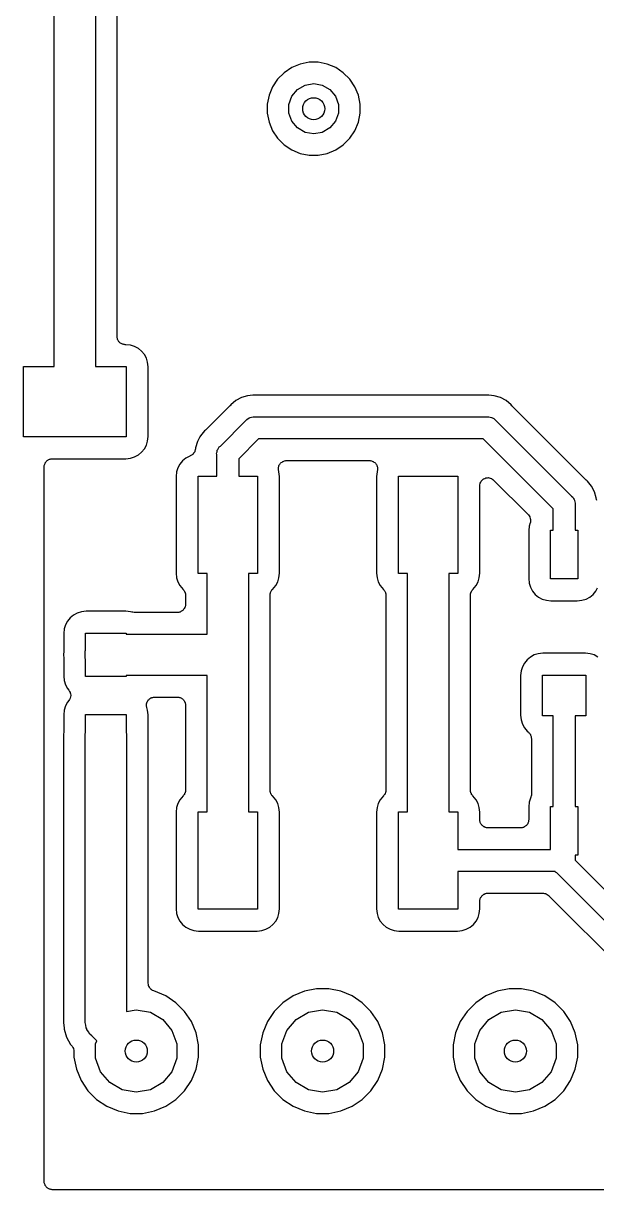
# Model space of a CAD drawing. Extents: x 91 to 190.2, y -113.9 to -59.9.
# Drawn here: x 91 to 101.59, y -113.13 to -91.59 of the extents above; entities that cross this region are included whole.
import ezdxf

# ---------------------------------------------------------------- set-up
doc = ezdxf.new("R2010")
doc.units = 0
doc.header["$MEASUREMENT"] = 0
doc.layers.add('BLACK', color=7, linetype='CONTINUOUS')

msp = doc.modelspace()

# ---------------------------------------------------------------- linework, layer by layer
at = {"layer": 'BLACK', "linetype": 'CONTINUOUS'}
for p, q in [((91.574, -97.925), (91.574, -85.575)), ((92.336, -85.575), (92.336, -97.925)), ((92.736, -97.3723), (92.736, -86.1277)), ((95.9602, -92.4041), (95.8198, -92.4979)), ((96.1162, -92.3395), (95.9602, -92.4041)), ((96.2818, -92.3066), (96.1162, -92.3395)), ((96.4507, -92.3066), (96.2818, -92.3066)), ((96.6163, -92.3395), (96.4507, -92.3066)), ((96.7723, -92.4041), (96.6163, -92.3395)), ((96.9127, -92.4979), (96.7723, -92.4041)), ((95.7004, -92.6173), (95.6066, -92.7577)), ((95.8198, -92.4979), (95.7004, -92.6173)), ((97.0321, -92.6173), (96.9127, -92.4979)), ((97.1259, -92.7577), (97.0321, -92.6173)), ((95.6066, -92.7577), (95.542, -92.9137)), ((95.9642, -92.9316), (96.0678, -92.8081)), ((96.0678, -92.8081), (96.2075, -92.7275)), ((96.2075, -92.7275), (96.3662, -92.6995)), ((96.3662, -92.6995), (96.525, -92.7275)), ((96.525, -92.7275), (96.6647, -92.8081)), ((96.6647, -92.8081), (96.7683, -92.9316)), ((97.1905, -92.9137), (97.1259, -92.7577)), ((95.542, -92.9137), (95.509, -93.0793)), ((95.909, -93.0831), (95.9642, -92.9316)), ((96.7683, -92.9316), (96.8234, -93.0831)), ((97.2234, -93.0793), (97.1905, -92.9137)), ((95.509, -93.0793), (95.509, -93.2482)), ((95.509, -93.2482), (95.542, -93.4138)), ((95.909, -93.2444), (95.909, -93.0831)), ((95.9642, -93.3959), (95.909, -93.2444)), ((96.8234, -93.2444), (96.7683, -93.3959)), ((96.8234, -93.0831), (96.8234, -93.2444)), ((97.1905, -93.4138), (97.2234, -93.2482)), ((97.2234, -93.2482), (97.2234, -93.0793)), ((95.542, -93.4138), (95.6066, -93.5698)), ((96.0678, -93.5194), (95.9642, -93.3959)), ((96.7683, -93.3959), (96.6647, -93.5194)), ((97.1259, -93.5698), (97.1905, -93.4138)), ((95.6066, -93.5698), (95.7004, -93.7102)), ((95.7004, -93.7102), (95.8198, -93.8296)), ((96.2075, -93.6), (96.0678, -93.5194)), ((96.3662, -93.628), (96.2075, -93.6)), ((96.525, -93.6), (96.3662, -93.628)), ((96.6647, -93.5194), (96.525, -93.6)), ((96.9127, -93.8296), (97.0321, -93.7102)), ((97.0321, -93.7102), (97.1259, -93.5698)), ((95.8198, -93.8296), (95.9602, -93.9234)), ((95.9602, -93.9234), (96.1162, -93.988)), ((96.6163, -93.988), (96.7723, -93.9234)), ((96.7723, -93.9234), (96.9127, -93.8296)), ((96.1162, -93.988), (96.2818, -94.021)), ((96.2818, -94.021), (96.4507, -94.021)), ((96.4507, -94.021), (96.6163, -93.988)), ((92.7383, -97.3853), (92.736, -97.3723)), ((92.7383, -97.3984), (92.7383, -97.3853)), ((92.7428, -97.4107), (92.7383, -97.3984)), ((92.745, -97.4236), (92.7428, -97.4107)), ((92.7516, -97.435), (92.745, -97.4236)), ((92.7561, -97.4473), (92.7516, -97.435)), ((92.7645, -97.4574), (92.7561, -97.4473)), ((92.7711, -97.4688), (92.7645, -97.4574)), ((92.7811, -97.4772), (92.7711, -97.4688)), ((92.7896, -97.4872), (92.7811, -97.4772)), ((92.8009, -97.4938), (92.7896, -97.4872)), ((92.811, -97.5022), (92.8009, -97.4938)), ((92.8233, -97.5067), (92.811, -97.5022)), ((92.8347, -97.5133), (92.8233, -97.5067)), ((92.8476, -97.5156), (92.8347, -97.5133)), ((92.86, -97.5201), (92.8476, -97.5156)), ((92.8731, -97.5201), (92.86, -97.5201)), ((92.886, -97.5223), (92.8731, -97.5201)), ((92.8976, -97.5223), (92.886, -97.5223)), ((92.9834, -97.5308), (92.8976, -97.5223)), ((93.0588, -97.5537), (92.9834, -97.5308)), ((93.1283, -97.5908), (93.0588, -97.5537)), ((93.1892, -97.6408), (93.1283, -97.5908)), ((93.2392, -97.7017), (93.1892, -97.6408)), ((93.2763, -97.7712), (93.2392, -97.7017)), ((93.2992, -97.8466), (93.2763, -97.7712)), ((91.005, -99.225), (91.005, -97.925)), ((91.005, -97.925), (91.574, -97.925)), ((92.336, -97.925), (92.905, -97.925)), ((92.905, -97.925), (92.905, -99.225)), ((93.3077, -97.9324), (93.2992, -97.8466)), ((93.3077, -99.2176), (93.3077, -97.9324)), ((95.2636, -98.4539), (95.2413, -98.4561)), ((95.2859, -98.4561), (95.2636, -98.4539)), ((99.58, -98.4539), (99.5577, -98.4561)), ((99.6023, -98.4561), (99.58, -98.4539)), ((94.8109, -98.6596), (94.3796, -99.0909)), ((94.8152, -98.6536), (94.8109, -98.6596)), ((94.8208, -98.6487), (94.8152, -98.6536)), ((94.835, -98.6314), (94.8208, -98.6487)), ((94.9269, -98.556), (94.835, -98.6314)), ((95.0316, -98.5), (94.9269, -98.556)), ((95.1453, -98.4655), (95.0316, -98.5)), ((95.2413, -98.4561), (95.1453, -98.4655)), ((95.2933, -98.4555), (95.2859, -98.4561)), ((95.3006, -98.4568), (95.2933, -98.4555)), ((99.543, -98.4568), (95.3006, -98.4568)), ((99.5503, -98.4555), (99.543, -98.4568)), ((99.5577, -98.4561), (99.5503, -98.4555)), ((99.6983, -98.4655), (99.6023, -98.4561)), ((99.812, -98.5), (99.6983, -98.4655)), ((99.9167, -98.556), (99.812, -98.5)), ((100.009, -98.6314), (99.9167, -98.556)), ((100.023, -98.6487), (100.009, -98.6314)), ((100.028, -98.6536), (100.023, -98.6487)), ((100.033, -98.6596), (100.028, -98.6536)), ((101.39, -100.017), (100.033, -98.6596)), ((95.1543, -98.8885), (95.1764, -98.873)), ((95.1764, -98.873), (95.1852, -98.8706)), ((95.1852, -98.8706), (95.193, -98.8661)), ((95.193, -98.8661), (95.2196, -98.8614)), ((95.2196, -98.8614), (95.2456, -98.8545)), ((95.2456, -98.8545), (95.2725, -98.8568)), ((95.2725, -98.8568), (99.5711, -98.8568)), ((99.5711, -98.8568), (99.598, -98.8545)), ((99.598, -98.8545), (99.624, -98.8614)), ((99.624, -98.8614), (99.6506, -98.8661)), ((99.6506, -98.8661), (99.6584, -98.8706)), ((99.6584, -98.8706), (99.6672, -98.873)), ((99.6672, -98.873), (99.6893, -98.8885)), ((94.3736, -99.0952), (94.3687, -99.1008)), ((94.3796, -99.0909), (94.3736, -99.0952)), ((94.6426, -99.3936), (95.1136, -98.9226)), ((95.1136, -98.9226), (95.131, -98.9019)), ((95.131, -98.9019), (95.1543, -98.8885)), ((99.6893, -98.8885), (99.7126, -98.9019)), ((99.7126, -98.9019), (99.73, -98.9226)), ((99.73, -98.9226), (101.127, -100.32)), ((92.905, -99.225), (91.005, -99.225)), ((93.2763, -99.3788), (93.2992, -99.3034)), ((93.2992, -99.3034), (93.3077, -99.2176)), ((94.22, -99.3117), (94.1855, -99.4253)), ((94.2661, -99.2254), (94.22, -99.3117)), ((94.276, -99.2069), (94.2661, -99.2254)), ((94.3514, -99.115), (94.276, -99.2069)), ((94.3687, -99.1008), (94.3514, -99.115)), ((95.3478, -99.2632), (94.9832, -99.6278)), ((99.4958, -99.2632), (95.3478, -99.2632)), ((100.787, -100.554), (99.4958, -99.2632)), ((93.1283, -99.5592), (93.1892, -99.5092)), ((93.1892, -99.5092), (93.2392, -99.4483)), ((93.2392, -99.4483), (93.2763, -99.3788)), ((94.1483, -99.5287), (94.1388, -99.542)), ((94.1595, -99.5167), (94.1483, -99.5287)), ((94.1634, -99.5076), (94.1595, -99.5167)), ((94.1691, -99.4996), (94.1634, -99.5076)), ((94.1735, -99.4839), (94.1691, -99.4996)), ((94.18, -99.4688), (94.1735, -99.4839)), ((94.1805, -99.459), (94.18, -99.4688)), ((94.1832, -99.4494), (94.1805, -99.459)), ((94.1855, -99.4253), (94.1832, -99.4494)), ((94.5745, -99.5256), (94.5814, -99.4996)), ((94.5768, -99.5525), (94.5745, -99.5256)), ((94.5814, -99.4996), (94.5861, -99.473)), ((94.5861, -99.473), (94.5906, -99.4652)), ((94.5906, -99.4652), (94.593, -99.4564)), ((94.593, -99.4564), (94.6085, -99.4343)), ((94.6085, -99.4343), (94.6219, -99.411)), ((94.6219, -99.411), (94.6426, -99.3936)), ((91.3923, -99.7516), (91.3968, -99.7393)), ((91.3968, -99.7393), (91.399, -99.7264)), ((91.399, -99.7264), (91.4056, -99.715)), ((91.4056, -99.715), (91.4101, -99.7027)), ((91.4101, -99.7027), (91.4185, -99.6926)), ((91.4185, -99.6926), (91.4251, -99.6812)), ((91.4251, -99.6812), (91.4351, -99.6728)), ((91.4351, -99.6728), (91.4436, -99.6628)), ((91.4436, -99.6628), (91.4549, -99.6562)), ((91.4549, -99.6562), (91.465, -99.6478)), ((91.465, -99.6478), (91.4773, -99.6433)), ((91.4773, -99.6433), (91.4887, -99.6367)), ((91.4887, -99.6367), (91.5016, -99.6344)), ((91.5016, -99.6344), (91.514, -99.6299)), ((91.514, -99.6299), (91.5271, -99.6299)), ((91.5271, -99.6299), (91.54, -99.6277)), ((91.54, -99.6277), (92.8976, -99.6277)), ((92.8976, -99.6277), (92.9834, -99.6192)), ((92.9834, -99.6192), (93.0588, -99.5963)), ((93.0588, -99.5963), (93.1283, -99.5592)), ((93.8958, -99.7267), (93.8587, -99.7962)), ((93.9458, -99.6658), (93.8958, -99.7267)), ((94.0067, -99.6158), (93.9458, -99.6658)), ((94.0762, -99.5787), (94.0067, -99.6158)), ((94.0774, -99.5783), (94.0762, -99.5787)), ((94.0862, -99.5738), (94.0774, -99.5783)), ((94.0958, -99.5714), (94.0862, -99.5738)), ((94.1093, -99.5621), (94.0958, -99.5714)), ((94.1239, -99.5547), (94.1093, -99.5621)), ((94.1306, -99.5475), (94.1239, -99.5547)), ((94.1388, -99.542), (94.1306, -99.5475)), ((94.5768, -99.95), (94.5768, -99.5525)), ((94.9832, -99.6278), (94.9832, -99.95)), ((95.7253, -99.7543), (95.7303, -99.7467)), ((95.7303, -99.7467), (95.7333, -99.7382)), ((95.7333, -99.7382), (95.7444, -99.725)), ((95.7444, -99.725), (95.7538, -99.7107)), ((95.7538, -99.7107), (95.761, -99.7052)), ((95.761, -99.7052), (95.7668, -99.6983)), ((95.7668, -99.6983), (95.7817, -99.6897)), ((95.7817, -99.6897), (95.7954, -99.6794)), ((95.7954, -99.6794), (95.8041, -99.6768)), ((95.8041, -99.6768), (95.8119, -99.6722)), ((95.8119, -99.6722), (95.8289, -99.6693)), ((95.8289, -99.6693), (95.8453, -99.6643)), ((95.8453, -99.6643), (95.8543, -99.6648)), ((95.8543, -99.6648), (95.8633, -99.6632)), ((95.8633, -99.6632), (97.3967, -99.6632)), ((97.3967, -99.6632), (97.4057, -99.6648)), ((97.4057, -99.6648), (97.4147, -99.6643)), ((97.4147, -99.6643), (97.4311, -99.6693)), ((97.4311, -99.6693), (97.4481, -99.6722)), ((97.4481, -99.6722), (97.4559, -99.6768)), ((97.4559, -99.6768), (97.4646, -99.6794)), ((97.4646, -99.6794), (97.4783, -99.6897)), ((97.4783, -99.6897), (97.4932, -99.6983)), ((97.4932, -99.6983), (97.499, -99.7052)), ((97.499, -99.7052), (97.5062, -99.7107)), ((97.5062, -99.7107), (97.5156, -99.725)), ((97.5156, -99.725), (97.5267, -99.7382)), ((97.5267, -99.7382), (97.5297, -99.7467)), ((97.5297, -99.7467), (97.5347, -99.7543)), ((91.39, -99.7777), (91.3923, -99.7647)), ((91.39, -112.98), (91.39, -99.7777)), ((91.3923, -99.7647), (91.3923, -99.7516)), ((93.8358, -99.8716), (93.8273, -99.9574)), ((93.8273, -99.9574), (93.8273, -101.743)), ((93.8587, -99.7962), (93.8358, -99.8716)), ((94.23, -101.75), (94.23, -99.95)), ((94.23, -99.95), (94.5768, -99.95)), ((94.9832, -99.95), (95.33, -99.95)), ((95.33, -99.95), (95.33, -101.75)), ((95.7135, -99.805), (95.7155, -99.7962)), ((95.7155, -99.8221), (95.7135, -99.805)), ((95.7155, -99.7872), (95.7214, -99.771)), ((95.7155, -99.7962), (95.7155, -99.7872)), ((95.7155, -99.8392), (95.7155, -99.8221)), ((95.7186, -99.8478), (95.7155, -99.8392)), ((95.7197, -99.8567), (95.7186, -99.8478)), ((95.7242, -99.8716), (95.7197, -99.8567)), ((95.7214, -99.771), (95.7253, -99.7543)), ((95.7327, -99.9574), (95.7242, -99.8716)), ((95.7327, -101.743), (95.7327, -99.9574)), ((97.5358, -99.8716), (97.5273, -99.9574)), ((97.5273, -99.9574), (97.5273, -101.743)), ((97.5347, -99.7543), (97.5386, -99.771)), ((97.5403, -99.8567), (97.5358, -99.8716)), ((97.5386, -99.771), (97.5445, -99.7872)), ((97.5414, -99.8478), (97.5403, -99.8567)), ((97.5445, -99.8392), (97.5414, -99.8478)), ((97.5445, -99.7872), (97.5445, -99.7962)), ((97.5445, -99.7962), (97.5465, -99.805)), ((97.5465, -99.805), (97.5445, -99.8221)), ((97.5445, -99.8221), (97.5445, -99.8392)), ((97.93, -101.75), (97.93, -99.95)), ((97.93, -99.95), (99.03, -99.95)), ((99.03, -99.95), (99.03, -101.75)), ((99.4327, -100.128), (99.4361, -100.109)), ((99.4327, -101.743), (99.4327, -100.128)), ((99.4361, -100.109), (99.4378, -100.089)), ((99.4378, -100.089), (99.4406, -100.083)), ((99.4406, -100.083), (99.4417, -100.077)), ((99.4417, -100.077), (99.4515, -100.06)), ((99.4515, -100.06), (99.4598, -100.042)), ((99.4598, -100.042), (99.4645, -100.037)), ((99.4645, -100.037), (99.4678, -100.031)), ((99.4678, -100.031), (99.4828, -100.019)), ((99.4828, -100.019), (99.4966, -100.005)), ((99.4966, -100.005), (99.5026, -100.002)), ((99.5026, -100.002), (99.5077, -99.9979)), ((99.5077, -99.9979), (99.5261, -99.9912)), ((99.5261, -99.9912), (99.5438, -99.983)), ((99.5438, -99.983), (99.5504, -99.9824)), ((99.5504, -99.9824), (99.5566, -99.9801)), ((99.5566, -99.9801), (99.5762, -99.9801)), ((99.5762, -99.9801), (99.5957, -99.9784)), ((99.5957, -99.9784), (99.6021, -99.9801)), ((99.6021, -99.9801), (99.6087, -99.9801)), ((99.6087, -99.9801), (99.6271, -99.9868)), ((99.6271, -99.9868), (99.6461, -99.9919)), ((99.6461, -99.9919), (99.6515, -99.9957)), ((99.6515, -99.9957), (99.6577, -99.9979)), ((99.6577, -99.9979), (99.6727, -100.011)), ((99.6727, -100.011), (99.6887, -100.022)), ((99.6887, -100.022), (100.327, -100.66)), ((101.396, -100.022), (101.39, -100.017)), ((101.401, -100.027), (101.396, -100.022)), ((101.419, -100.041), (101.401, -100.027)), ((101.494, -100.133), (101.419, -100.041)), ((101.55, -100.238), (101.494, -100.133)), ((101.127, -100.32), (101.148, -100.337)), ((101.148, -100.337), (101.162, -100.361)), ((101.162, -100.361), (101.177, -100.383)), ((101.177, -100.383), (101.179, -100.392)), ((101.179, -100.392), (101.184, -100.399)), ((101.584, -100.352), (101.55, -100.238)), ((101.588, -100.383), (101.584, -100.352)), ((101.593, -100.401), (101.588, -100.383)), ((100.787, -100.95), (100.787, -100.554)), ((101.184, -100.399), (101.189, -100.426)), ((101.189, -100.426), (101.196, -100.452)), ((101.196, -100.452), (101.193, -100.479)), ((101.193, -100.479), (101.193, -100.95)), ((100.327, -100.66), (100.329, -100.662)), ((100.329, -100.662), (100.33, -100.664)), ((100.33, -100.664), (100.343, -100.683)), ((100.343, -100.683), (100.357, -100.703)), ((100.365, -100.81), (100.346, -100.872)), ((100.357, -100.703), (100.358, -100.705)), ((100.358, -100.705), (100.359, -100.707)), ((100.359, -100.707), (100.364, -100.73)), ((100.364, -100.73), (100.37, -100.753)), ((100.366, -100.805), (100.365, -100.807)), ((100.365, -100.807), (100.365, -100.81)), ((100.368, -100.781), (100.366, -100.805)), ((100.371, -100.758), (100.368, -100.781)), ((100.37, -100.753), (100.37, -100.756)), ((100.37, -100.756), (100.371, -100.758)), ((100.346, -100.872), (100.337, -100.957)), ((100.337, -100.957), (100.337, -101.843)), ((100.74, -101.85), (100.74, -100.95)), ((100.74, -100.95), (100.787, -100.95)), ((101.193, -100.95), (101.24, -100.95)), ((101.24, -100.95), (101.24, -101.85)), ((93.8273, -101.743), (93.8358, -101.828)), ((93.8358, -101.828), (93.8587, -101.904)), ((94.399, -101.75), (94.23, -101.75)), ((94.399, -102.869), (94.399, -101.75)), ((95.33, -101.75), (95.161, -101.75)), ((95.161, -101.75), (95.161, -106.15)), ((95.7013, -101.904), (95.7242, -101.828)), ((95.7242, -101.828), (95.7327, -101.743)), ((97.5273, -101.743), (97.5358, -101.828)), ((97.5358, -101.828), (97.5587, -101.904)), ((98.099, -101.75), (97.93, -101.75)), ((98.099, -106.15), (98.099, -101.75)), ((99.03, -101.75), (98.861, -101.75)), ((98.861, -101.75), (98.861, -106.15)), ((99.4013, -101.904), (99.4242, -101.828)), ((99.4242, -101.828), (99.4327, -101.743)), ((100.337, -101.843), (100.346, -101.928)), ((101.24, -101.85), (100.74, -101.85)), ((93.8587, -101.904), (93.8958, -101.973)), ((93.8958, -101.973), (93.9537, -102.044)), ((93.9537, -102.044), (93.9639, -102.052)), ((93.9639, -102.052), (93.9701, -102.063)), ((93.9701, -102.063), (93.9781, -102.072)), ((93.9781, -102.072), (93.983, -102.085)), ((93.983, -102.085), (93.99, -102.098)), ((93.99, -102.098), (93.9921, -102.11)), ((93.9921, -102.11), (93.9964, -102.121)), ((95.5636, -102.121), (95.5679, -102.11)), ((95.5679, -102.11), (95.57, -102.098)), ((95.57, -102.098), (95.577, -102.085)), ((95.577, -102.085), (95.5819, -102.072)), ((95.5819, -102.072), (95.5899, -102.063)), ((95.5899, -102.063), (95.5961, -102.052)), ((95.5961, -102.052), (95.6063, -102.044)), ((95.6063, -102.044), (95.6642, -101.973)), ((95.6642, -101.973), (95.7013, -101.904)), ((97.5587, -101.904), (97.5958, -101.973)), ((97.5958, -101.973), (97.6537, -102.044)), ((97.6537, -102.044), (97.6639, -102.052)), ((97.6639, -102.052), (97.6701, -102.063)), ((97.6701, -102.063), (97.6781, -102.072)), ((97.6781, -102.072), (97.683, -102.085)), ((97.683, -102.085), (97.69, -102.098)), ((97.69, -102.098), (97.6921, -102.11)), ((97.6921, -102.11), (97.6964, -102.121)), ((99.2636, -102.121), (99.2679, -102.11)), ((99.2679, -102.11), (99.27, -102.098)), ((99.27, -102.098), (99.277, -102.085)), ((99.277, -102.085), (99.2819, -102.072)), ((99.2819, -102.072), (99.2899, -102.063)), ((99.2899, -102.063), (99.2961, -102.052)), ((99.2961, -102.052), (99.3063, -102.044)), ((99.3063, -102.044), (99.3642, -101.973)), ((99.3642, -101.973), (99.4013, -101.904)), ((100.346, -101.928), (100.369, -102.004)), ((100.369, -102.004), (100.406, -102.073)), ((100.406, -102.073), (100.456, -102.134)), ((101.524, -102.134), (101.574, -102.073)), ((101.574, -102.073), (101.608, -102.011)), ((93.9964, -102.121), (93.9966, -102.135)), ((93.9966, -102.135), (93.999, -102.149)), ((93.999, -102.319), (93.9967, -102.332)), ((93.9967, -102.332), (93.9967, -102.345)), ((93.999, -102.149), (93.999, -102.319)), ((95.561, -102.149), (95.5634, -102.135)), ((95.561, -103.204), (95.561, -102.149)), ((95.5634, -102.135), (95.5636, -102.121)), ((97.6964, -102.121), (97.6966, -102.135)), ((97.6966, -102.135), (97.699, -102.149)), ((97.699, -102.149), (97.699, -105.751)), ((99.261, -102.149), (99.2634, -102.135)), ((99.261, -105.751), (99.261, -102.149)), ((99.2634, -102.135), (99.2636, -102.121)), ((100.456, -102.134), (100.517, -102.184)), ((100.517, -102.184), (100.586, -102.221)), ((100.586, -102.221), (100.662, -102.244)), ((100.662, -102.244), (100.747, -102.253)), ((100.747, -102.253), (101.233, -102.253)), ((101.233, -102.253), (101.318, -102.244)), ((101.318, -102.244), (101.394, -102.221)), ((101.394, -102.221), (101.463, -102.184)), ((101.463, -102.184), (101.524, -102.134)), ((91.9317, -102.516), (91.8708, -102.566)), ((92.0012, -102.479), (91.9317, -102.516)), ((92.0766, -102.456), (92.0012, -102.479)), ((92.1624, -102.447), (92.0766, -102.456)), ((92.8976, -102.447), (92.1624, -102.447)), ((92.9834, -102.456), (92.8976, -102.447)), ((93.0057, -102.463), (92.9834, -102.456)), ((93.0275, -102.465), (93.0057, -102.463)), ((93.0492, -102.469), (93.0275, -102.465)), ((93.849, -102.469), (93.0492, -102.469)), ((93.8619, -102.467), (93.849, -102.469)), ((93.875, -102.467), (93.8619, -102.467)), ((93.8874, -102.462), (93.875, -102.467)), ((93.9003, -102.46), (93.8874, -102.462)), ((93.9117, -102.453), (93.9003, -102.46)), ((93.924, -102.449), (93.9117, -102.453)), ((93.9341, -102.44), (93.924, -102.449)), ((93.9454, -102.434), (93.9341, -102.44)), ((93.9539, -102.424), (93.9454, -102.434)), ((93.9639, -102.415), (93.9539, -102.424)), ((93.9705, -102.404), (93.9639, -102.415)), ((93.9789, -102.394), (93.9705, -102.404)), ((93.9834, -102.382), (93.9789, -102.394)), ((93.99, -102.37), (93.9834, -102.382)), ((93.9922, -102.357), (93.99, -102.37)), ((93.9967, -102.345), (93.9922, -102.357)), ((91.7837, -102.696), (91.7608, -102.772)), ((91.8208, -102.627), (91.7837, -102.696)), ((91.8708, -102.566), (91.8208, -102.627)), ((91.7608, -102.772), (91.7523, -102.857)), ((91.7523, -102.857), (91.7523, -103.17)), ((92.155, -103.166), (92.155, -102.85)), ((92.155, -102.85), (92.905, -102.85)), ((92.905, -102.85), (92.905, -102.869)), ((92.905, -102.869), (94.399, -102.869)), ((91.7516, -103.185), (91.7452, -103.25)), ((91.7523, -103.17), (91.7511, -103.178)), ((91.7511, -103.178), (91.7516, -103.185)), ((92.149, -103.183), (92.155, -103.166)), ((92.149, -103.317), (92.149, -103.183)), ((91.7452, -103.25), (91.7516, -103.315)), ((91.7516, -103.315), (91.7511, -103.322)), ((91.7511, -103.322), (91.7523, -103.33)), ((91.7523, -103.33), (91.7523, -103.643)), ((92.155, -103.334), (92.149, -103.317)), ((92.155, -103.65), (92.155, -103.334)), ((95.5623, -103.212), (95.561, -103.204)), ((95.561, -103.296), (95.5623, -103.288)), ((95.561, -105.751), (95.561, -103.296)), ((95.5617, -103.219), (95.5623, -103.212)), ((95.5648, -103.25), (95.5617, -103.219)), ((95.5617, -103.281), (95.5648, -103.25)), ((95.5623, -103.288), (95.5617, -103.281)), ((100.256, -103.402), (100.219, -103.471)), ((100.306, -103.341), (100.256, -103.402)), ((100.367, -103.291), (100.306, -103.341)), ((100.436, -103.254), (100.367, -103.291)), ((100.512, -103.231), (100.436, -103.254)), ((100.597, -103.222), (100.512, -103.231)), ((101.383, -103.222), (100.597, -103.222)), ((101.468, -103.231), (101.383, -103.222)), ((101.544, -103.254), (101.468, -103.231)), ((101.613, -103.291), (101.544, -103.254)), ((100.196, -103.547), (100.187, -103.632)), ((100.219, -103.471), (100.196, -103.547)), ((91.7523, -103.643), (91.7608, -103.728)), ((91.7608, -103.728), (91.7837, -103.804)), ((91.7837, -103.804), (91.8208, -103.873)), ((92.905, -103.65), (92.155, -103.65)), ((94.399, -103.631), (92.905, -103.631)), ((92.905, -103.631), (92.905, -103.65)), ((94.399, -106.15), (94.399, -103.631)), ((100.187, -103.632), (100.187, -104.368)), ((100.59, -104.375), (100.59, -103.625)), ((100.59, -103.625), (101.39, -103.625)), ((101.39, -103.625), (101.39, -104.375)), ((91.8208, -103.873), (91.8467, -103.905)), ((91.8467, -103.905), (91.8587, -103.926)), ((91.8587, -103.926), (91.8711, -103.947)), ((91.8711, -104.053), (91.8587, -104.074)), ((91.8711, -103.947), (91.8714, -103.949)), ((91.8714, -104.051), (91.8711, -104.053)), ((91.8714, -103.949), (91.8722, -103.95)), ((91.8722, -104.05), (91.8714, -104.051)), ((91.8722, -103.95), (91.8762, -103.974)), ((91.8762, -104.026), (91.8722, -104.05)), ((91.8762, -103.974), (91.8807, -103.998)), ((91.8807, -104.002), (91.8762, -104.026)), ((91.8807, -103.998), (91.8805, -104)), ((91.8805, -104), (91.8807, -104.002)), ((93.3469, -104.058), (93.3607, -104.047)), ((93.3607, -104.047), (93.3693, -104.045)), ((93.3693, -104.045), (93.3772, -104.04)), ((93.3772, -104.04), (93.3941, -104.037)), ((93.3941, -104.037), (93.4105, -104.032)), ((93.4105, -104.032), (93.4196, -104.033)), ((93.4196, -104.033), (93.4285, -104.031)), ((93.4285, -104.031), (93.849, -104.031)), ((93.849, -104.031), (93.8619, -104.033)), ((93.8619, -104.033), (93.875, -104.033)), ((93.875, -104.033), (93.8874, -104.038)), ((93.8874, -104.038), (93.9003, -104.04)), ((93.9003, -104.04), (93.9117, -104.047)), ((93.9117, -104.047), (93.924, -104.051)), ((93.924, -104.051), (93.9341, -104.06)), ((91.7837, -104.196), (91.7608, -104.272)), ((91.8208, -104.127), (91.7837, -104.196)), ((91.8467, -104.095), (91.8208, -104.127)), ((91.8587, -104.074), (91.8467, -104.095)), ((93.2787, -104.173), (93.2808, -104.164)), ((93.2808, -104.19), (93.2787, -104.173)), ((93.2808, -104.155), (93.2866, -104.139)), ((93.2808, -104.164), (93.2808, -104.155)), ((93.2808, -104.207), (93.2808, -104.19)), ((93.2839, -104.216), (93.2808, -104.207)), ((93.2849, -104.225), (93.2839, -104.216)), ((93.2992, -104.272), (93.2849, -104.225)), ((93.2866, -104.139), (93.2905, -104.122)), ((93.2905, -104.122), (93.2955, -104.115)), ((93.2955, -104.115), (93.2986, -104.106)), ((93.2986, -104.106), (93.3096, -104.093)), ((93.3096, -104.093), (93.319, -104.078)), ((93.319, -104.078), (93.3262, -104.073)), ((93.3262, -104.073), (93.3321, -104.066)), ((93.3321, -104.066), (93.3469, -104.058)), ((93.9341, -104.06), (93.9454, -104.066)), ((93.9454, -104.066), (93.9539, -104.076)), ((93.9539, -104.076), (93.9639, -104.085)), ((93.9639, -104.085), (93.9705, -104.096)), ((93.9705, -104.096), (93.9789, -104.106)), ((93.9789, -104.106), (93.9834, -104.118)), ((93.9834, -104.118), (93.99, -104.13)), ((93.99, -104.13), (93.9922, -104.143)), ((93.9922, -104.143), (93.9967, -104.155)), ((93.9967, -104.155), (93.9967, -104.168)), ((93.9967, -104.168), (93.999, -104.181)), ((93.999, -104.181), (93.999, -105.751)), ((91.7608, -104.272), (91.7523, -104.357)), ((91.7523, -104.357), (91.7523, -104.67)), ((92.155, -104.683), (92.155, -104.35)), ((92.155, -104.35), (92.905, -104.35)), ((92.905, -104.35), (92.905, -104.683)), ((93.3077, -104.357), (93.2992, -104.272)), ((93.3077, -104.67), (93.3077, -104.357)), ((100.187, -104.368), (100.196, -104.453)), ((100.196, -104.453), (100.219, -104.529)), ((100.787, -104.375), (100.59, -104.375)), ((100.787, -106.05), (100.787, -104.375)), ((101.39, -104.375), (101.193, -104.375)), ((101.193, -104.375), (101.193, -106.05)), ((91.7516, -104.685), (91.749, -104.712)), ((91.7523, -104.67), (91.7511, -104.678)), ((91.7511, -104.678), (91.7516, -104.685)), ((92.149, -104.717), (92.155, -104.683)), ((92.905, -104.683), (92.911, -104.717)), ((93.3089, -104.678), (93.3077, -104.67)), ((93.3084, -104.685), (93.3089, -104.678)), ((93.311, -104.712), (93.3084, -104.685)), ((100.219, -104.529), (100.256, -104.598)), ((100.256, -104.598), (100.306, -104.659)), ((100.306, -104.659), (100.332, -104.681)), ((100.332, -104.681), (100.341, -104.691)), ((100.341, -104.691), (100.352, -104.7)), ((100.352, -104.7), (100.358, -104.711)), ((91.749, -104.712), (91.749, -109.964)), ((92.149, -109.993), (92.149, -104.717)), ((92.911, -104.717), (92.911, -109.84)), ((93.311, -109.318), (93.311, -104.712)), ((100.358, -104.711), (100.366, -104.72)), ((100.366, -104.72), (100.371, -104.733)), ((100.371, -104.733), (100.378, -104.745)), ((100.378, -104.745), (100.38, -104.757)), ((100.38, -104.757), (100.384, -104.769)), ((100.384, -104.769), (100.384, -104.783)), ((100.384, -104.783), (100.387, -104.797)), ((100.387, -104.797), (100.387, -105.825)), ((93.9964, -105.779), (93.9921, -105.79)), ((93.9966, -105.765), (93.9964, -105.779)), ((93.999, -105.751), (93.9966, -105.765)), ((95.5634, -105.765), (95.561, -105.751)), ((95.5636, -105.779), (95.5634, -105.765)), ((95.5679, -105.79), (95.5636, -105.779)), ((97.6964, -105.779), (97.6921, -105.79)), ((97.6966, -105.765), (97.6964, -105.779)), ((97.699, -105.751), (97.6966, -105.765)), ((99.2634, -105.765), (99.261, -105.751)), ((99.2636, -105.779), (99.2634, -105.765)), ((99.2679, -105.79), (99.2636, -105.779)), ((93.8958, -105.927), (93.8587, -105.996)), ((93.9537, -105.856), (93.8958, -105.927)), ((93.9639, -105.848), (93.9537, -105.856)), ((93.9701, -105.837), (93.9639, -105.848)), ((93.9781, -105.828), (93.9701, -105.837)), ((93.983, -105.815), (93.9781, -105.828)), ((93.99, -105.802), (93.983, -105.815)), ((93.9921, -105.79), (93.99, -105.802)), ((95.57, -105.802), (95.5679, -105.79)), ((95.577, -105.815), (95.57, -105.802)), ((95.5819, -105.828), (95.577, -105.815)), ((95.5899, -105.837), (95.5819, -105.828)), ((95.5961, -105.848), (95.5899, -105.837)), ((95.6063, -105.856), (95.5961, -105.848)), ((95.6642, -105.927), (95.6063, -105.856)), ((95.7013, -105.996), (95.6642, -105.927)), ((97.5958, -105.927), (97.5587, -105.996)), ((97.6537, -105.856), (97.5958, -105.927)), ((97.6639, -105.848), (97.6537, -105.856)), ((97.6701, -105.837), (97.6639, -105.848)), ((97.6781, -105.828), (97.6701, -105.837)), ((97.683, -105.815), (97.6781, -105.828)), ((97.69, -105.802), (97.683, -105.815)), ((97.6921, -105.79), (97.69, -105.802)), ((99.27, -105.802), (99.2679, -105.79)), ((99.277, -105.815), (99.27, -105.802)), ((99.2819, -105.828), (99.277, -105.815)), ((99.2899, -105.837), (99.2819, -105.828)), ((99.2961, -105.848), (99.2899, -105.837)), ((99.3063, -105.856), (99.2961, -105.848)), ((99.3642, -105.927), (99.3063, -105.856)), ((99.4013, -105.996), (99.3642, -105.927)), ((100.346, -105.972), (100.337, -106.057)), ((100.369, -105.896), (100.346, -105.972)), ((100.372, -105.885), (100.369, -105.895)), ((100.369, -105.895), (100.369, -105.896)), ((100.378, -105.876), (100.372, -105.885)), ((100.38, -105.861), (100.378, -105.876)), ((100.385, -105.846), (100.38, -105.861)), ((100.387, -105.825), (100.385, -105.835)), ((100.385, -105.835), (100.385, -105.846)), ((93.8358, -106.072), (93.8273, -106.157)), ((93.8273, -106.157), (93.8273, -107.943)), ((93.8587, -105.996), (93.8358, -106.072)), ((94.23, -107.95), (94.23, -106.15)), ((94.23, -106.15), (94.399, -106.15)), ((95.161, -106.15), (95.33, -106.15)), ((95.33, -106.15), (95.33, -107.95)), ((95.7242, -106.072), (95.7013, -105.996)), ((95.7327, -106.157), (95.7242, -106.072)), ((95.7327, -107.943), (95.7327, -106.157)), ((97.5358, -106.072), (97.5273, -106.157)), ((97.5273, -106.157), (97.5273, -107.943)), ((97.5587, -105.996), (97.5358, -106.072)), ((97.93, -107.95), (97.93, -106.15)), ((97.93, -106.15), (98.099, -106.15)), ((98.861, -106.15), (99.03, -106.15)), ((99.03, -106.15), (99.03, -106.847)), ((99.4242, -106.072), (99.4013, -105.996)), ((99.4327, -106.157), (99.4242, -106.072)), ((99.4327, -106.297), (99.4327, -106.157)), ((100.337, -106.057), (100.337, -106.297)), ((100.74, -106.847), (100.74, -106.05)), ((100.74, -106.05), (100.787, -106.05)), ((101.193, -106.05), (101.24, -106.05)), ((101.24, -106.05), (101.24, -106.95)), ((99.4349, -106.31), (99.4327, -106.297)), ((99.4349, -106.323), (99.4349, -106.31)), ((99.4394, -106.335), (99.4349, -106.323)), ((99.4417, -106.348), (99.4394, -106.335)), ((99.4483, -106.359), (99.4417, -106.348)), ((99.4528, -106.372), (99.4483, -106.359)), ((99.4612, -106.382), (99.4528, -106.372)), ((99.4678, -106.393), (99.4612, -106.382)), ((99.4778, -106.402), (99.4678, -106.393)), ((99.4862, -106.412), (99.4778, -106.402)), ((99.4976, -106.418), (99.4862, -106.412)), ((99.5077, -106.427), (99.4976, -106.418)), ((100.272, -106.418), (100.262, -106.427)), ((100.284, -106.412), (100.272, -106.418)), ((100.292, -106.402), (100.284, -106.412)), ((100.302, -106.393), (100.292, -106.402)), ((100.309, -106.382), (100.302, -106.393)), ((100.317, -106.372), (100.309, -106.382)), ((100.322, -106.359), (100.317, -106.372)), ((100.328, -106.348), (100.322, -106.359)), ((100.331, -106.335), (100.328, -106.348)), ((100.335, -106.323), (100.331, -106.335)), ((100.337, -106.297), (100.335, -106.31)), ((100.335, -106.31), (100.335, -106.323)), ((99.52, -106.431), (99.5077, -106.427)), ((99.5314, -106.438), (99.52, -106.431)), ((99.5443, -106.44), (99.5314, -106.438)), ((99.5566, -106.445), (99.5443, -106.44)), ((99.5697, -106.445), (99.5566, -106.445)), ((99.5827, -106.447), (99.5697, -106.445)), ((100.187, -106.447), (99.5827, -106.447)), ((100.2, -106.445), (100.187, -106.447)), ((100.213, -106.445), (100.2, -106.445)), ((100.226, -106.44), (100.213, -106.445)), ((100.239, -106.438), (100.226, -106.44)), ((100.25, -106.431), (100.239, -106.438)), ((100.262, -106.427), (100.25, -106.431)), ((99.03, -106.847), (100.74, -106.847)), ((101.24, -106.95), (101.193, -106.95)), ((101.193, -106.95), (101.193, -107.046)), ((101.193, -107.046), (103.024, -108.876)), ((100.826, -107.253), (99.03, -107.253)), ((99.03, -107.253), (99.03, -107.95)), ((100.827, -107.255), (100.826, -107.253)), ((100.832, -107.263), (100.827, -107.255)), ((100.853, -107.28), (100.832, -107.263)), ((100.859, -107.286), (100.853, -107.28)), ((102.761, -109.189), (100.859, -107.286)), ((100.859, -107.286), (100.859, -107.286)), ((99.4528, -107.728), (99.4612, -107.718)), ((99.4612, -107.718), (99.4678, -107.707)), ((99.4678, -107.707), (99.4778, -107.698)), ((99.4778, -107.698), (99.4862, -107.688)), ((99.4862, -107.688), (99.4976, -107.682)), ((99.4976, -107.682), (99.5077, -107.673)), ((99.5077, -107.673), (99.52, -107.669)), ((99.52, -107.669), (99.5314, -107.662)), ((99.5314, -107.662), (99.5443, -107.66)), ((99.5443, -107.66), (99.5566, -107.655)), ((99.5566, -107.655), (99.5697, -107.655)), ((99.5697, -107.655), (99.5827, -107.653)), ((99.5827, -107.653), (100.598, -107.653)), ((100.598, -107.653), (100.605, -107.654)), ((100.605, -107.654), (100.611, -107.654)), ((100.611, -107.654), (100.63, -107.659)), ((100.63, -107.659), (100.649, -107.662)), ((100.649, -107.662), (100.655, -107.666)), ((100.655, -107.666), (100.661, -107.667)), ((100.661, -107.667), (100.677, -107.678)), ((100.677, -107.678), (100.694, -107.688)), ((100.694, -107.688), (100.699, -107.693)), ((100.699, -107.693), (100.704, -107.697)), ((100.704, -107.697), (102.139, -109.132)), ((99.4327, -107.803), (99.4349, -107.79)), ((99.4327, -107.943), (99.4327, -107.803)), ((99.4349, -107.777), (99.4394, -107.765)), ((99.4349, -107.79), (99.4349, -107.777)), ((99.4394, -107.765), (99.4417, -107.752)), ((99.4417, -107.752), (99.4483, -107.741)), ((99.4483, -107.741), (99.4528, -107.728)), ((93.8273, -107.943), (93.8358, -108.028)), ((93.8358, -108.028), (93.8587, -108.104)), ((93.8587, -108.104), (93.8958, -108.173)), ((95.33, -107.95), (94.23, -107.95)), ((95.6642, -108.173), (95.7013, -108.104)), ((95.7013, -108.104), (95.7242, -108.028)), ((95.7242, -108.028), (95.7327, -107.943)), ((97.5273, -107.943), (97.5358, -108.028)), ((97.5358, -108.028), (97.5587, -108.104)), ((97.5587, -108.104), (97.5958, -108.173)), ((99.03, -107.95), (97.93, -107.95)), ((99.3642, -108.173), (99.4013, -108.104)), ((99.4013, -108.104), (99.4242, -108.028)), ((99.4242, -108.028), (99.4327, -107.943)), ((93.8958, -108.173), (93.9458, -108.234)), ((93.9458, -108.234), (94.0067, -108.284)), ((94.0067, -108.284), (94.0762, -108.321)), ((94.0762, -108.321), (94.1516, -108.344)), ((94.1516, -108.344), (94.2374, -108.353)), ((94.2374, -108.353), (95.3226, -108.353)), ((95.3226, -108.353), (95.4084, -108.344)), ((95.4084, -108.344), (95.4838, -108.321)), ((95.4838, -108.321), (95.5533, -108.284)), ((95.5533, -108.284), (95.6142, -108.234)), ((95.6142, -108.234), (95.6642, -108.173)), ((97.5958, -108.173), (97.6458, -108.234)), ((97.6458, -108.234), (97.7067, -108.284)), ((97.7067, -108.284), (97.7762, -108.321)), ((97.7762, -108.321), (97.8516, -108.344)), ((97.8516, -108.344), (97.9374, -108.353)), ((97.9374, -108.353), (99.0226, -108.353)), ((99.0226, -108.353), (99.1084, -108.344)), ((99.1084, -108.344), (99.1838, -108.321)), ((99.1838, -108.321), (99.2533, -108.284)), ((99.2533, -108.284), (99.3142, -108.234)), ((99.3142, -108.234), (99.3642, -108.173)), ((93.3152, -109.342), (93.311, -109.318)), ((93.319, -109.367), (93.3152, -109.342)), ((93.3198, -109.368), (93.319, -109.367)), ((93.32, -109.37), (93.3198, -109.368)), ((93.3323, -109.391), (93.32, -109.37)), ((93.344, -109.412), (93.3323, -109.391)), ((93.3453, -109.413), (93.344, -109.412)), ((93.3461, -109.415), (93.3453, -109.413)), ((93.3648, -109.43), (93.3461, -109.415)), ((93.3832, -109.447), (93.3648, -109.43)), ((96.4167, -109.42), (96.1946, -109.464)), ((96.6433, -109.42), (96.4167, -109.42)), ((96.8654, -109.464), (96.6433, -109.42)), ((99.9767, -109.42), (99.7546, -109.464)), ((100.203, -109.42), (99.9767, -109.42)), ((100.425, -109.464), (100.203, -109.42)), ((93.3847, -109.447), (93.3832, -109.447)), ((93.386, -109.448), (93.3847, -109.447)), ((93.4084, -109.456), (93.386, -109.448)), ((93.4118, -109.459), (93.4084, -109.456)), ((93.6347, -109.551), (93.4118, -109.459)), ((93.8231, -109.677), (93.6347, -109.551)), ((95.9853, -109.551), (95.7969, -109.677)), ((96.1946, -109.464), (95.9853, -109.551)), ((97.0747, -109.551), (96.8654, -109.464)), ((97.2631, -109.677), (97.0747, -109.551)), ((99.5453, -109.551), (99.3569, -109.677)), ((99.7546, -109.464), (99.5453, -109.551)), ((100.635, -109.551), (100.425, -109.464)), ((100.823, -109.677), (100.635, -109.551)), ((92.911, -109.84), (93.09, -109.808)), ((93.09, -109.808), (93.3505, -109.854)), ((93.3505, -109.854), (93.5795, -109.987)), ((93.9833, -109.837), (93.8231, -109.677)), ((94.1091, -110.025), (93.9833, -109.837)), ((95.6367, -109.837), (95.5109, -110.025)), ((95.7969, -109.677), (95.6367, -109.837)), ((96.0405, -109.987), (96.2695, -109.854)), ((96.2695, -109.854), (96.53, -109.808)), ((96.53, -109.808), (96.7905, -109.854)), ((96.7905, -109.854), (97.0195, -109.987)), ((97.4233, -109.837), (97.2631, -109.677)), ((97.5491, -110.025), (97.4233, -109.837)), ((99.1967, -109.837), (99.0709, -110.025)), ((99.3569, -109.677), (99.1967, -109.837)), ((99.6005, -109.987), (99.8295, -109.854)), ((99.8295, -109.854), (100.09, -109.808)), ((100.09, -109.808), (100.35, -109.854)), ((100.35, -109.854), (100.58, -109.987)), ((100.983, -109.837), (100.823, -109.677)), ((101.109, -110.025), (100.983, -109.837)), ((91.7483, -109.979), (91.7452, -110.01)), ((91.7452, -110.01), (91.7483, -110.041)), ((91.749, -109.964), (91.7477, -109.972)), ((91.7477, -109.972), (91.7483, -109.979)), ((91.7483, -110.041), (91.7483, -110.041)), ((91.7483, -110.041), (91.7588, -110.148)), ((92.1446, -110.044), (92.149, -109.993)), ((92.1577, -110.093), (92.1446, -110.044)), ((93.5795, -109.987), (93.7495, -110.189)), ((94.1958, -110.235), (94.1091, -110.025)), ((95.5109, -110.025), (95.4242, -110.235)), ((95.8705, -110.189), (96.0405, -109.987)), ((97.0195, -109.987), (97.1895, -110.189)), ((97.6358, -110.235), (97.5491, -110.025)), ((99.0709, -110.025), (98.9842, -110.235)), ((99.4305, -110.189), (99.6005, -109.987)), ((100.58, -109.987), (100.75, -110.189)), ((101.196, -110.235), (101.109, -110.025)), ((91.7588, -110.148), (91.7588, -110.148)), ((91.7588, -110.148), (91.7603, -110.163)), ((91.7603, -110.163), (91.805, -110.31)), ((92.1665, -110.142), (92.1577, -110.093)), ((92.175, -110.157), (92.1665, -110.142)), ((92.1794, -110.173), (92.175, -110.157)), ((92.2084, -110.215), (92.1794, -110.173)), ((92.2336, -110.259), (92.2084, -110.215)), ((92.2724, -110.291), (92.2336, -110.259)), ((92.3611, -110.38), (92.2724, -110.291)), ((93.7495, -110.189), (93.84, -110.438)), ((94.24, -110.457), (94.1958, -110.235)), ((95.4242, -110.235), (95.38, -110.457)), ((95.78, -110.438), (95.8705, -110.189)), ((97.1895, -110.189), (97.28, -110.438)), ((97.68, -110.457), (97.6358, -110.235)), ((98.9842, -110.235), (98.94, -110.457)), ((99.34, -110.438), (99.4305, -110.189)), ((100.75, -110.189), (100.84, -110.438)), ((101.24, -110.457), (101.196, -110.235)), ((91.805, -110.31), (91.8775, -110.446)), ((91.8775, -110.446), (91.906, -110.481)), ((91.906, -110.481), (91.9183, -110.503)), ((91.9183, -110.503), (91.931, -110.525)), ((92.34, -110.438), (92.3611, -110.38)), ((92.34, -110.702), (92.34, -110.438)), ((93.84, -110.438), (93.84, -110.702)), ((94.24, -110.683), (94.24, -110.457)), ((95.38, -110.457), (95.38, -110.683)), ((95.78, -110.702), (95.78, -110.438)), ((97.28, -110.438), (97.28, -110.702)), ((97.68, -110.683), (97.68, -110.457)), ((98.94, -110.457), (98.94, -110.683)), ((99.34, -110.702), (99.34, -110.438)), ((100.84, -110.438), (100.84, -110.702)), ((101.24, -110.683), (101.24, -110.457)), ((91.931, -110.525), (91.9311, -110.525)), ((91.9311, -110.525), (91.9315, -110.526)), ((91.9315, -110.526), (91.9356, -110.551)), ((91.9356, -110.551), (91.94, -110.576)), ((91.94, -110.576), (91.94, -110.683)), ((91.94, -110.683), (91.9842, -110.905)), ((92.4305, -110.951), (92.34, -110.702)), ((93.84, -110.702), (93.7495, -110.951)), ((94.1958, -110.905), (94.24, -110.683)), ((95.38, -110.683), (95.4242, -110.905)), ((95.8705, -110.951), (95.78, -110.702)), ((97.28, -110.702), (97.1895, -110.951)), ((97.6358, -110.905), (97.68, -110.683)), ((98.94, -110.683), (98.9842, -110.905)), ((99.4305, -110.951), (99.34, -110.702)), ((100.84, -110.702), (100.75, -110.951)), ((101.196, -110.905), (101.24, -110.683)), ((91.9842, -110.905), (92.0709, -111.115)), ((94.1091, -111.115), (94.1958, -110.905)), ((95.4242, -110.905), (95.5109, -111.115)), ((97.5491, -111.115), (97.6358, -110.905)), ((98.9842, -110.905), (99.0709, -111.115)), ((101.109, -111.115), (101.196, -110.905)), ((92.0709, -111.115), (92.1967, -111.303)), ((92.6005, -111.153), (92.4305, -110.951)), ((92.8295, -111.286), (92.6005, -111.153)), ((93.5795, -111.153), (93.3505, -111.286)), ((93.7495, -110.951), (93.5795, -111.153)), ((93.9833, -111.303), (94.1091, -111.115)), ((95.5109, -111.115), (95.6367, -111.303)), ((96.0405, -111.153), (95.8705, -110.951)), ((96.2695, -111.286), (96.0405, -111.153)), ((97.0195, -111.153), (96.7905, -111.286)), ((97.1895, -110.951), (97.0195, -111.153)), ((97.4233, -111.303), (97.5491, -111.115)), ((99.0709, -111.115), (99.1967, -111.303)), ((99.6005, -111.153), (99.4305, -110.951)), ((99.8295, -111.286), (99.6005, -111.153)), ((100.58, -111.153), (100.35, -111.286)), ((100.75, -110.951), (100.58, -111.153)), ((100.983, -111.303), (101.109, -111.115)), ((92.1967, -111.303), (92.3569, -111.463)), ((93.09, -111.332), (92.8295, -111.286)), ((93.3505, -111.286), (93.09, -111.332)), ((93.8231, -111.463), (93.9833, -111.303)), ((95.6367, -111.303), (95.7969, -111.463)), ((96.53, -111.332), (96.2695, -111.286)), ((96.7905, -111.286), (96.53, -111.332)), ((97.2631, -111.463), (97.4233, -111.303)), ((99.1967, -111.303), (99.3569, -111.463)), ((100.09, -111.332), (99.8295, -111.286)), ((100.35, -111.286), (100.09, -111.332)), ((100.823, -111.463), (100.983, -111.303)), ((92.3569, -111.463), (92.5453, -111.589)), ((92.5453, -111.589), (92.7546, -111.676)), ((93.4254, -111.676), (93.6347, -111.589)), ((93.6347, -111.589), (93.8231, -111.463)), ((95.7969, -111.463), (95.9853, -111.589)), ((95.9853, -111.589), (96.1946, -111.676)), ((96.8654, -111.676), (97.0747, -111.589)), ((97.0747, -111.589), (97.2631, -111.463)), ((99.3569, -111.463), (99.5453, -111.589)), ((99.5453, -111.589), (99.7546, -111.676)), ((100.425, -111.676), (100.635, -111.589)), ((100.635, -111.589), (100.823, -111.463)), ((92.7546, -111.676), (92.9767, -111.72)), ((92.9767, -111.72), (93.2033, -111.72)), ((93.2033, -111.72), (93.4254, -111.676)), ((96.1946, -111.676), (96.4167, -111.72)), ((96.4167, -111.72), (96.6433, -111.72)), ((96.6433, -111.72), (96.8654, -111.676)), ((99.7546, -111.676), (99.9767, -111.72)), ((99.9767, -111.72), (100.203, -111.72)), ((100.203, -111.72), (100.425, -111.676)), ((91.3923, -112.993), (91.39, -112.98)), ((91.3923, -113.006), (91.3923, -112.993)), ((91.3968, -113.018), (91.3923, -113.006)), ((91.399, -113.031), (91.3968, -113.018)), ((91.4056, -113.043), (91.399, -113.031)), ((91.4101, -113.055), (91.4056, -113.043)), ((91.4185, -113.065), (91.4101, -113.055)), ((91.4251, -113.076), (91.4185, -113.065)), ((91.4351, -113.085), (91.4251, -113.076)), ((91.4436, -113.095), (91.4351, -113.085)), ((91.4549, -113.101), (91.4436, -113.095)), ((91.465, -113.11), (91.4549, -113.101)), ((91.4773, -113.114), (91.465, -113.11)), ((91.4887, -113.121), (91.4773, -113.114)), ((91.5016, -113.123), (91.4887, -113.121)), ((91.514, -113.128), (91.5016, -113.123)), ((91.5271, -113.128), (91.514, -113.128)), ((91.54, -113.13), (91.5271, -113.128)), ((102.161, -113.13), (91.54, -113.13))]:
    msp.add_line(p, q, dxfattribs=at)
at = {"layer": 'BLACK'}
for centre in [(96.3662, -93.1638), (93.09, -110.57), (96.53, -110.57), (100.09, -110.57)]:
    msp.add_circle(centre, 0.2032, dxfattribs=at)

doc.saveas('drawing.dxf')
